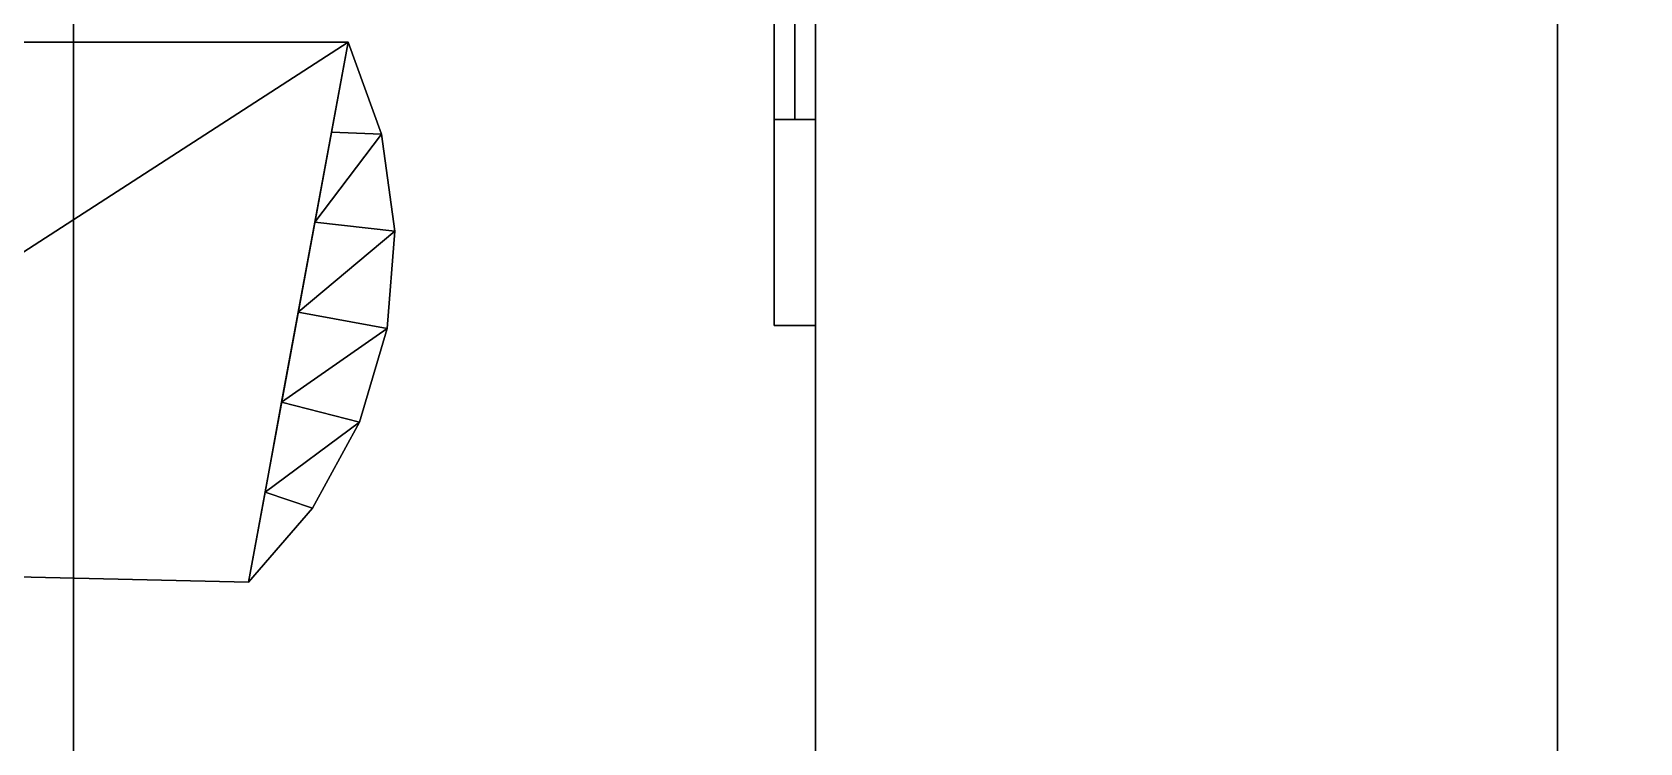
# Model space of a CAD drawing. Extents: x -469 to 3226, y 1395 to 4288.
# Drawn here: x 257.17 to 296.17, y 3425.4 to 3442.64 of the extents above; entities that cross this region are included whole.
import ezdxf

# ---------------------------------------------------------------- set-up
doc = ezdxf.new("R2010")
doc.units = 0
for name, color, linetype in [('LAYER0', 7, 'CONTINUOUS'), ('LAYER1', 7, 'CONTINUOUS'), ('LAYER106', 253, 'CONTINUOUS'), ('LAYER108', 28, 'CONTINUOUS'), ('LAYER109', 253, 'CONTINUOUS'), ('LAYER111', 28, 'CONTINUOUS'), ('LAYER112', 253, 'CONTINUOUS'), ('LAYER114', 28, 'CONTINUOUS'), ('LAYER115', 253, 'CONTINUOUS'), ('LAYER117', 28, 'CONTINUOUS'), ('LAYER118', 253, 'CONTINUOUS'), ('LAYER120', 28, 'CONTINUOUS'), ('LAYER121', 9, 'CONTINUOUS'), ('LAYER338', 9, 'CONTINUOUS'), ('LAYER88', 7, 'CONTINUOUS'), ('LAYER91', 7, 'CONTINUOUS'), ('LAYER98', 7, 'CONTINUOUS')]:
    doc.layers.add(name, color=color, linetype=linetype)

msp = doc.modelspace()

# ---------------------------------------------------------------- linework, layer by layer
at = {"layer": 'LAYER0', "invisible_edges": 1}
for points in [[(3116.174, 4288.024, -5), (-468.8259, 1395.024, -5), (-468.8259, 4288.024, -5), (3116.174, 4288.024, -5)], [(-468.8259, 1395.024, -5), (3116.174, 4288.024, -5), (3116.174, 1395.024, -5), (-468.8259, 1395.024, -5)], [(3116.174, 1395.024), (-468.8259, 4288.024), (-468.8259, 1395.024), (3116.174, 1395.024)], [(-468.8259, 4288.024), (3116.174, 1395.024), (3116.174, 4288.024), (-468.8259, 4288.024)]]:
    msp.add_3dface(points, dxfattribs=at)
at = {"layer": 'LAYER106'}
for points in [[(245.1851, 3429.69, 189.7), (262.4195, 3429.299, 189.7), (264.84, 3442.399, 189.7), (245.1851, 3429.69, 189.7)], [(245.1851, 3429.69, 189.7), (264.84, 3442.399, 189.7), (245.1851, 3442.399, 189.7), (245.1851, 3429.69, 189.7)], [(262.4195, 3429.299, 176.3), (245.1851, 3429.69, 176.3), (264.84, 3442.399, 176.3), (262.4195, 3429.299, 176.3)], [(264.84, 3442.399, 176.3), (245.1851, 3429.69, 176.3), (245.1851, 3442.399, 176.3), (264.84, 3442.399, 176.3)], [(264.84, 3442.399, 176.3), (245.1851, 3442.399, 176.3), (264.84, 3442.399, 189.7), (264.84, 3442.399, 176.3)], [(264.84, 3442.399, 189.7), (245.1851, 3442.399, 176.3), (245.1851, 3442.399, 189.7), (264.84, 3442.399, 189.7)], [(264.84, 3442.399, 189.7), (264.4366, 3440.216, 189.7), (265.6482, 3440.168, 189.7), (264.84, 3442.399, 189.7)], [(264.4366, 3440.216, 176.3), (264.84, 3442.399, 176.3), (265.6482, 3440.168, 176.3), (264.4366, 3440.216, 176.3)], [(264.84, 3442.399, 176.3), (264.84, 3442.399, 189.7), (265.6482, 3440.168, 189.7), (264.84, 3442.399, 176.3)], [(264.84, 3442.399, 176.3), (265.6482, 3440.168, 189.7), (265.6482, 3440.168, 176.3), (264.84, 3442.399, 176.3)], [(265.6482, 3440.168, 189.7), (264.4366, 3440.216, 189.7), (264.0332, 3438.032, 189.7), (265.6482, 3440.168, 189.7)], [(264.4366, 3440.216, 176.3), (265.6482, 3440.168, 176.3), (264.0332, 3438.032, 176.3), (264.4366, 3440.216, 176.3)], [(265.6482, 3440.168, 189.7), (264.0332, 3438.032, 189.7), (265.9685, 3437.816, 189.7), (265.6482, 3440.168, 189.7)], [(264.0332, 3438.032, 176.3), (265.6482, 3440.168, 176.3), (265.9685, 3437.816, 176.3), (264.0332, 3438.032, 176.3)], [(265.6482, 3440.168, 176.3), (265.6482, 3440.168, 189.7), (265.9685, 3437.816, 189.7), (265.6482, 3440.168, 176.3)], [(265.6482, 3440.168, 176.3), (265.9685, 3437.816, 189.7), (265.9685, 3437.816, 176.3), (265.6482, 3440.168, 176.3)], [(265.9685, 3437.816, 189.7), (264.0332, 3438.032, 189.7), (263.6298, 3435.849, 189.7), (265.9685, 3437.816, 189.7)], [(264.0332, 3438.032, 176.3), (265.9685, 3437.816, 176.3), (263.6298, 3435.849, 176.3), (264.0332, 3438.032, 176.3)], [(265.9685, 3437.816, 189.7), (263.6298, 3435.849, 189.7), (265.7867, 3435.45, 189.7), (265.9685, 3437.816, 189.7)], [(263.6298, 3435.849, 176.3), (265.9685, 3437.816, 176.3), (265.7867, 3435.45, 176.3), (263.6298, 3435.849, 176.3)], [(265.9685, 3437.816, 176.3), (265.9685, 3437.816, 189.7), (265.7867, 3435.45, 189.7), (265.9685, 3437.816, 176.3)], [(265.9685, 3437.816, 176.3), (265.7867, 3435.45, 189.7), (265.7867, 3435.45, 176.3), (265.9685, 3437.816, 176.3)], [(265.7867, 3435.45, 189.7), (263.6298, 3435.849, 189.7), (263.2263, 3433.666, 189.7), (265.7867, 3435.45, 189.7)], [(263.6298, 3435.849, 176.3), (265.7867, 3435.45, 176.3), (263.2263, 3433.666, 176.3), (263.6298, 3435.849, 176.3)], [(265.7867, 3435.45, 189.7), (263.2263, 3433.666, 189.7), (265.111, 3433.176, 189.7), (265.7867, 3435.45, 189.7)], [(263.2263, 3433.666, 176.3), (265.7867, 3435.45, 176.3), (265.111, 3433.176, 176.3), (263.2263, 3433.666, 176.3)], [(265.7867, 3435.45, 176.3), (265.7867, 3435.45, 189.7), (265.111, 3433.176, 189.7), (265.7867, 3435.45, 176.3)], [(265.7867, 3435.45, 176.3), (265.111, 3433.176, 189.7), (265.111, 3433.176, 176.3), (265.7867, 3435.45, 176.3)], [(265.111, 3433.176, 189.7), (263.2263, 3433.666, 189.7), (262.8229, 3431.482, 189.7), (265.111, 3433.176, 189.7)], [(263.2263, 3433.666, 176.3), (265.111, 3433.176, 176.3), (262.8229, 3431.482, 176.3), (263.2263, 3433.666, 176.3)], [(265.111, 3433.176, 189.7), (262.8229, 3431.482, 189.7), (263.9716, 3431.094, 189.7), (265.111, 3433.176, 189.7)], [(262.8229, 3431.482, 176.3), (265.111, 3433.176, 176.3), (263.9716, 3431.094, 176.3), (262.8229, 3431.482, 176.3)], [(265.111, 3433.176, 176.3), (265.111, 3433.176, 189.7), (263.9716, 3431.094, 189.7), (265.111, 3433.176, 176.3)], [(265.111, 3433.176, 176.3), (263.9716, 3431.094, 189.7), (263.9716, 3431.094, 176.3), (265.111, 3433.176, 176.3)], [(263.9716, 3431.094, 189.7), (262.8229, 3431.482, 189.7), (262.4195, 3429.299, 189.7), (263.9716, 3431.094, 189.7)], [(262.8229, 3431.482, 176.3), (263.9716, 3431.094, 176.3), (262.4195, 3429.299, 176.3), (262.8229, 3431.482, 176.3)], [(263.9716, 3431.094, 176.3), (263.9716, 3431.094, 189.7), (262.4195, 3429.299, 189.7), (263.9716, 3431.094, 176.3)], [(263.9716, 3431.094, 176.3), (262.4195, 3429.299, 189.7), (262.4195, 3429.299, 176.3), (263.9716, 3431.094, 176.3)], [(262.4195, 3429.299, 176.3), (262.4195, 3429.299, 189.7), (245.1851, 3429.69, 189.7), (262.4195, 3429.299, 176.3)], [(262.4195, 3429.299, 176.3), (245.1851, 3429.69, 189.7), (245.1851, 3429.69, 176.3), (262.4195, 3429.299, 176.3)]]:
    msp.add_3dface(points, dxfattribs=at)
at = {"layer": 'LAYER108'}
for points in [[(275.1741, 3435.524, 162), (275.1741, 3453.524, 162), (275.1741, 3453.524, 162), (275.1741, 3435.524, 162)], [(275.1741, 3435.524, 204), (275.1741, 3453.524, 204), (275.1741, 3453.524, 204), (275.1741, 3435.524, 204)], [(275.1741, 3440.524, 174), (276.1741, 3440.524, 174), (276.1741, 3453.524, 174), (275.1741, 3453.524, 174)], [(275.1741, 3453.524, 162), (276.1741, 3453.524, 162), (276.1741, 3435.524, 162), (275.1741, 3435.524, 162)], [(275.1741, 3440.524, 192), (276.1741, 3440.524, 192), (276.1741, 3453.524, 192), (275.1741, 3453.524, 192)], [(275.1741, 3453.524, 204), (276.1741, 3453.524, 204), (276.1741, 3435.524, 204), (275.1741, 3435.524, 204)], [(276.1741, 3435.524, 162), (276.1741, 3453.524, 162), (276.1741, 3453.524, 204), (276.1741, 3435.524, 204)], [(275.1741, 3440.524, 174), (276.1741, 3440.524, 174), (276.1741, 3440.524, 192), (275.1741, 3440.524, 192)], [(276.1741, 3440.524, 174), (276.1741, 3440.524, 192), (276.1741, 3440.524, 174)], [(275.1741, 3435.524, 204), (276.1741, 3435.524, 204), (275.1741, 3435.524, 204)], [(276.1741, 3435.524, 162), (276.1741, 3435.524, 204), (275.1741, 3435.524, 204), (275.1741, 3435.524, 162)]]:
    msp.add_3dface(points, dxfattribs=at)
for points, invisible_edges in [([(275.1741, 3435.524, 162), (275.1741, 3440.524, 174), (275.1741, 3453.524, 174), (275.1741, 3453.524, 162)], 1), ([(275.1741, 3435.524, 204), (275.1741, 3440.524, 192), (275.1741, 3453.524, 192), (275.1741, 3453.524, 204)], 1), ([(275.6741, 3453.524, 192), (275.6741, 3453.524, 174), (275.6741, 3440.524, 174), (275.6741, 3440.524, 192)], 1), ([(275.1741, 3435.524, 204), (275.1741, 3435.524, 162), (275.1741, 3440.524, 174), (275.1741, 3440.524, 192)], 10)]:
    msp.add_3dface(points, dxfattribs=dict(at, invisible_edges=invisible_edges))
at = {"layer": 'LAYER109'}
for points in [[(245.1851, 3429.69, 713.2), (262.4195, 3429.299, 713.2), (264.84, 3442.399, 713.2), (245.1851, 3429.69, 713.2)], [(245.1851, 3429.69, 713.2), (264.84, 3442.399, 713.2), (245.1851, 3442.399, 713.2), (245.1851, 3429.69, 713.2)], [(262.4195, 3429.299, 699.8), (245.1851, 3429.69, 699.8), (264.84, 3442.399, 699.8), (262.4195, 3429.299, 699.8)], [(264.84, 3442.399, 699.8), (245.1851, 3429.69, 699.8), (245.1851, 3442.399, 699.8), (264.84, 3442.399, 699.8)], [(264.84, 3442.399, 699.8), (245.1851, 3442.399, 699.8), (264.84, 3442.399, 713.2), (264.84, 3442.399, 699.8)], [(264.84, 3442.399, 713.2), (245.1851, 3442.399, 699.8), (245.1851, 3442.399, 713.2), (264.84, 3442.399, 713.2)], [(264.84, 3442.399, 713.2), (264.4366, 3440.216, 713.2), (265.6482, 3440.168, 713.2), (264.84, 3442.399, 713.2)], [(264.4366, 3440.216, 699.8), (264.84, 3442.399, 699.8), (265.6482, 3440.168, 699.8), (264.4366, 3440.216, 699.8)], [(264.84, 3442.399, 699.8), (264.84, 3442.399, 713.2), (265.6482, 3440.168, 713.2), (264.84, 3442.399, 699.8)], [(264.84, 3442.399, 699.8), (265.6482, 3440.168, 713.2), (265.6482, 3440.168, 699.8), (264.84, 3442.399, 699.8)], [(265.6482, 3440.168, 713.2), (264.4366, 3440.216, 713.2), (264.0332, 3438.032, 713.2), (265.6482, 3440.168, 713.2)], [(264.4366, 3440.216, 699.8), (265.6482, 3440.168, 699.8), (264.0332, 3438.032, 699.8), (264.4366, 3440.216, 699.8)], [(265.6482, 3440.168, 713.2), (264.0332, 3438.032, 713.2), (265.9685, 3437.816, 713.2), (265.6482, 3440.168, 713.2)], [(264.0332, 3438.032, 699.8), (265.6482, 3440.168, 699.8), (265.9685, 3437.816, 699.8), (264.0332, 3438.032, 699.8)], [(265.6482, 3440.168, 699.8), (265.6482, 3440.168, 713.2), (265.9685, 3437.816, 713.2), (265.6482, 3440.168, 699.8)], [(265.6482, 3440.168, 699.8), (265.9685, 3437.816, 713.2), (265.9685, 3437.816, 699.8), (265.6482, 3440.168, 699.8)], [(265.9685, 3437.816, 713.2), (264.0332, 3438.032, 713.2), (263.6298, 3435.849, 713.2), (265.9685, 3437.816, 713.2)], [(264.0332, 3438.032, 699.8), (265.9685, 3437.816, 699.8), (263.6298, 3435.849, 699.8), (264.0332, 3438.032, 699.8)], [(265.9685, 3437.816, 713.2), (263.6298, 3435.849, 713.2), (265.7867, 3435.45, 713.2), (265.9685, 3437.816, 713.2)], [(263.6298, 3435.849, 699.8), (265.9685, 3437.816, 699.8), (265.7867, 3435.45, 699.8), (263.6298, 3435.849, 699.8)], [(265.9685, 3437.816, 699.8), (265.9685, 3437.816, 713.2), (265.7867, 3435.45, 713.2), (265.9685, 3437.816, 699.8)], [(265.9685, 3437.816, 699.8), (265.7867, 3435.45, 713.2), (265.7867, 3435.45, 699.8), (265.9685, 3437.816, 699.8)], [(265.7867, 3435.45, 713.2), (263.6298, 3435.849, 713.2), (263.2263, 3433.666, 713.2), (265.7867, 3435.45, 713.2)], [(263.6298, 3435.849, 699.8), (265.7867, 3435.45, 699.8), (263.2263, 3433.666, 699.8), (263.6298, 3435.849, 699.8)], [(265.7867, 3435.45, 713.2), (263.2263, 3433.666, 713.2), (265.111, 3433.176, 713.2), (265.7867, 3435.45, 713.2)], [(263.2263, 3433.666, 699.8), (265.7867, 3435.45, 699.8), (265.111, 3433.176, 699.8), (263.2263, 3433.666, 699.8)], [(265.7867, 3435.45, 699.8), (265.7867, 3435.45, 713.2), (265.111, 3433.176, 713.2), (265.7867, 3435.45, 699.8)], [(265.7867, 3435.45, 699.8), (265.111, 3433.176, 713.2), (265.111, 3433.176, 699.8), (265.7867, 3435.45, 699.8)], [(265.111, 3433.176, 713.2), (263.2263, 3433.666, 713.2), (262.8229, 3431.482, 713.2), (265.111, 3433.176, 713.2)], [(263.2263, 3433.666, 699.8), (265.111, 3433.176, 699.8), (262.8229, 3431.482, 699.8), (263.2263, 3433.666, 699.8)], [(265.111, 3433.176, 713.2), (262.8229, 3431.482, 713.2), (263.9716, 3431.094, 713.2), (265.111, 3433.176, 713.2)], [(262.8229, 3431.482, 699.8), (265.111, 3433.176, 699.8), (263.9716, 3431.094, 699.8), (262.8229, 3431.482, 699.8)], [(265.111, 3433.176, 699.8), (265.111, 3433.176, 713.2), (263.9716, 3431.094, 713.2), (265.111, 3433.176, 699.8)], [(265.111, 3433.176, 699.8), (263.9716, 3431.094, 713.2), (263.9716, 3431.094, 699.8), (265.111, 3433.176, 699.8)], [(263.9716, 3431.094, 713.2), (262.8229, 3431.482, 713.2), (262.4195, 3429.299, 713.2), (263.9716, 3431.094, 713.2)], [(262.8229, 3431.482, 699.8), (263.9716, 3431.094, 699.8), (262.4195, 3429.299, 699.8), (262.8229, 3431.482, 699.8)], [(263.9716, 3431.094, 699.8), (263.9716, 3431.094, 713.2), (262.4195, 3429.299, 713.2), (263.9716, 3431.094, 699.8)], [(263.9716, 3431.094, 699.8), (262.4195, 3429.299, 713.2), (262.4195, 3429.299, 699.8), (263.9716, 3431.094, 699.8)], [(262.4195, 3429.299, 699.8), (262.4195, 3429.299, 713.2), (245.1851, 3429.69, 713.2), (262.4195, 3429.299, 699.8)], [(262.4195, 3429.299, 699.8), (245.1851, 3429.69, 713.2), (245.1851, 3429.69, 699.8), (262.4195, 3429.299, 699.8)]]:
    msp.add_3dface(points, dxfattribs=at)
at = {"layer": 'LAYER111'}
for points in [[(275.1741, 3435.524, 685.5), (275.1741, 3453.524, 685.5), (275.1741, 3453.524, 685.5), (275.1741, 3435.524, 685.5)], [(275.1741, 3435.524, 727.5), (275.1741, 3453.524, 727.5), (275.1741, 3453.524, 727.5), (275.1741, 3435.524, 727.5)], [(275.1741, 3440.524, 697.5), (276.1741, 3440.524, 697.5), (276.1741, 3453.524, 697.5), (275.1741, 3453.524, 697.5)], [(275.1741, 3453.524, 685.5), (276.1741, 3453.524, 685.5), (276.1741, 3435.524, 685.5), (275.1741, 3435.524, 685.5)], [(275.1741, 3440.524, 715.5), (276.1741, 3440.524, 715.5), (276.1741, 3453.524, 715.5), (275.1741, 3453.524, 715.5)], [(275.1741, 3453.524, 727.5), (276.1741, 3453.524, 727.5), (276.1741, 3435.524, 727.5), (275.1741, 3435.524, 727.5)], [(276.1741, 3435.524, 685.5), (276.1741, 3453.524, 685.5), (276.1741, 3453.524, 727.5), (276.1741, 3435.524, 727.5)], [(275.1741, 3440.524, 697.5), (276.1741, 3440.524, 697.5), (276.1741, 3440.524, 715.5), (275.1741, 3440.524, 715.5)], [(276.1741, 3440.524, 697.5), (276.1741, 3440.524, 715.5), (276.1741, 3440.524, 697.5)], [(275.1741, 3435.524, 727.5), (276.1741, 3435.524, 727.5), (275.1741, 3435.524, 727.5)], [(276.1741, 3435.524, 685.5), (276.1741, 3435.524, 727.5), (275.1741, 3435.524, 727.5), (275.1741, 3435.524, 685.5)]]:
    msp.add_3dface(points, dxfattribs=at)
for points, invisible_edges in [([(275.1741, 3435.524, 685.5), (275.1741, 3440.524, 697.5), (275.1741, 3453.524, 697.5), (275.1741, 3453.524, 685.5)], 1), ([(275.1741, 3435.524, 727.5), (275.1741, 3440.524, 715.5), (275.1741, 3453.524, 715.5), (275.1741, 3453.524, 727.5)], 1), ([(275.6741, 3453.524, 715.5), (275.6741, 3453.524, 697.5), (275.6741, 3440.524, 697.5), (275.6741, 3440.524, 715.5)], 1), ([(275.1741, 3435.524, 727.5), (275.1741, 3435.524, 685.5), (275.1741, 3440.524, 697.5), (275.1741, 3440.524, 715.5)], 10)]:
    msp.add_3dface(points, dxfattribs=dict(at, invisible_edges=invisible_edges))
at = {"layer": 'LAYER112'}
for points in [[(245.1851, 3429.69, 1236.7), (262.4195, 3429.299, 1236.7), (264.84, 3442.399, 1236.7), (245.1851, 3429.69, 1236.7)], [(245.1851, 3429.69, 1236.7), (264.84, 3442.399, 1236.7), (245.1851, 3442.399, 1236.7), (245.1851, 3429.69, 1236.7)], [(262.4195, 3429.299, 1223.3), (245.1851, 3429.69, 1223.3), (264.84, 3442.399, 1223.3), (262.4195, 3429.299, 1223.3)], [(264.84, 3442.399, 1223.3), (245.1851, 3429.69, 1223.3), (245.1851, 3442.399, 1223.3), (264.84, 3442.399, 1223.3)], [(264.84, 3442.399, 1223.3), (245.1851, 3442.399, 1223.3), (264.84, 3442.399, 1236.7), (264.84, 3442.399, 1223.3)], [(264.84, 3442.399, 1236.7), (245.1851, 3442.399, 1223.3), (245.1851, 3442.399, 1236.7), (264.84, 3442.399, 1236.7)], [(264.84, 3442.399, 1236.7), (264.4366, 3440.216, 1236.7), (265.6482, 3440.168, 1236.7), (264.84, 3442.399, 1236.7)], [(264.4366, 3440.216, 1223.3), (264.84, 3442.399, 1223.3), (265.6482, 3440.168, 1223.3), (264.4366, 3440.216, 1223.3)], [(264.84, 3442.399, 1223.3), (264.84, 3442.399, 1236.7), (265.6482, 3440.168, 1236.7), (264.84, 3442.399, 1223.3)], [(264.84, 3442.399, 1223.3), (265.6482, 3440.168, 1236.7), (265.6482, 3440.168, 1223.3), (264.84, 3442.399, 1223.3)], [(265.6482, 3440.168, 1236.7), (264.4366, 3440.216, 1236.7), (264.0332, 3438.032, 1236.7), (265.6482, 3440.168, 1236.7)], [(264.4366, 3440.216, 1223.3), (265.6482, 3440.168, 1223.3), (264.0332, 3438.032, 1223.3), (264.4366, 3440.216, 1223.3)], [(265.6482, 3440.168, 1236.7), (264.0332, 3438.032, 1236.7), (265.9685, 3437.816, 1236.7), (265.6482, 3440.168, 1236.7)], [(264.0332, 3438.032, 1223.3), (265.6482, 3440.168, 1223.3), (265.9685, 3437.816, 1223.3), (264.0332, 3438.032, 1223.3)], [(265.6482, 3440.168, 1223.3), (265.6482, 3440.168, 1236.7), (265.9685, 3437.816, 1236.7), (265.6482, 3440.168, 1223.3)], [(265.6482, 3440.168, 1223.3), (265.9685, 3437.816, 1236.7), (265.9685, 3437.816, 1223.3), (265.6482, 3440.168, 1223.3)], [(265.9685, 3437.816, 1236.7), (264.0332, 3438.032, 1236.7), (263.6298, 3435.849, 1236.7), (265.9685, 3437.816, 1236.7)], [(264.0332, 3438.032, 1223.3), (265.9685, 3437.816, 1223.3), (263.6298, 3435.849, 1223.3), (264.0332, 3438.032, 1223.3)], [(265.9685, 3437.816, 1236.7), (263.6298, 3435.849, 1236.7), (265.7867, 3435.45, 1236.7), (265.9685, 3437.816, 1236.7)], [(263.6298, 3435.849, 1223.3), (265.9685, 3437.816, 1223.3), (265.7867, 3435.45, 1223.3), (263.6298, 3435.849, 1223.3)], [(265.9685, 3437.816, 1223.3), (265.9685, 3437.816, 1236.7), (265.7867, 3435.45, 1236.7), (265.9685, 3437.816, 1223.3)], [(265.9685, 3437.816, 1223.3), (265.7867, 3435.45, 1236.7), (265.7867, 3435.45, 1223.3), (265.9685, 3437.816, 1223.3)], [(265.7867, 3435.45, 1236.7), (263.6298, 3435.849, 1236.7), (263.2263, 3433.666, 1236.7), (265.7867, 3435.45, 1236.7)], [(263.6298, 3435.849, 1223.3), (265.7867, 3435.45, 1223.3), (263.2263, 3433.666, 1223.3), (263.6298, 3435.849, 1223.3)], [(265.7867, 3435.45, 1236.7), (263.2263, 3433.666, 1236.7), (265.111, 3433.176, 1236.7), (265.7867, 3435.45, 1236.7)], [(263.2263, 3433.666, 1223.3), (265.7867, 3435.45, 1223.3), (265.111, 3433.176, 1223.3), (263.2263, 3433.666, 1223.3)], [(265.7867, 3435.45, 1223.3), (265.7867, 3435.45, 1236.7), (265.111, 3433.176, 1236.7), (265.7867, 3435.45, 1223.3)], [(265.7867, 3435.45, 1223.3), (265.111, 3433.176, 1236.7), (265.111, 3433.176, 1223.3), (265.7867, 3435.45, 1223.3)], [(265.111, 3433.176, 1236.7), (263.2263, 3433.666, 1236.7), (262.8229, 3431.482, 1236.7), (265.111, 3433.176, 1236.7)], [(263.2263, 3433.666, 1223.3), (265.111, 3433.176, 1223.3), (262.8229, 3431.482, 1223.3), (263.2263, 3433.666, 1223.3)], [(265.111, 3433.176, 1236.7), (262.8229, 3431.482, 1236.7), (263.9716, 3431.094, 1236.7), (265.111, 3433.176, 1236.7)], [(262.8229, 3431.482, 1223.3), (265.111, 3433.176, 1223.3), (263.9716, 3431.094, 1223.3), (262.8229, 3431.482, 1223.3)], [(265.111, 3433.176, 1223.3), (265.111, 3433.176, 1236.7), (263.9716, 3431.094, 1236.7), (265.111, 3433.176, 1223.3)], [(265.111, 3433.176, 1223.3), (263.9716, 3431.094, 1236.7), (263.9716, 3431.094, 1223.3), (265.111, 3433.176, 1223.3)], [(263.9716, 3431.094, 1236.7), (262.8229, 3431.482, 1236.7), (262.4195, 3429.299, 1236.7), (263.9716, 3431.094, 1236.7)], [(262.8229, 3431.482, 1223.3), (263.9716, 3431.094, 1223.3), (262.4195, 3429.299, 1223.3), (262.8229, 3431.482, 1223.3)], [(263.9716, 3431.094, 1223.3), (263.9716, 3431.094, 1236.7), (262.4195, 3429.299, 1236.7), (263.9716, 3431.094, 1223.3)], [(263.9716, 3431.094, 1223.3), (262.4195, 3429.299, 1236.7), (262.4195, 3429.299, 1223.3), (263.9716, 3431.094, 1223.3)], [(262.4195, 3429.299, 1223.3), (262.4195, 3429.299, 1236.7), (245.1851, 3429.69, 1236.7), (262.4195, 3429.299, 1223.3)], [(262.4195, 3429.299, 1223.3), (245.1851, 3429.69, 1236.7), (245.1851, 3429.69, 1223.3), (262.4195, 3429.299, 1223.3)]]:
    msp.add_3dface(points, dxfattribs=at)
at = {"layer": 'LAYER114'}
for points in [[(275.1741, 3435.524, 1209), (275.1741, 3453.524, 1209), (275.1741, 3453.524, 1209), (275.1741, 3435.524, 1209)], [(275.1741, 3435.524, 1251), (275.1741, 3453.524, 1251), (275.1741, 3453.524, 1251), (275.1741, 3435.524, 1251)], [(275.1741, 3440.524, 1221), (276.1741, 3440.524, 1221), (276.1741, 3453.524, 1221), (275.1741, 3453.524, 1221)], [(275.1741, 3453.524, 1209), (276.1741, 3453.524, 1209), (276.1741, 3435.524, 1209), (275.1741, 3435.524, 1209)], [(275.1741, 3440.524, 1239), (276.1741, 3440.524, 1239), (276.1741, 3453.524, 1239), (275.1741, 3453.524, 1239)], [(275.1741, 3453.524, 1251), (276.1741, 3453.524, 1251), (276.1741, 3435.524, 1251), (275.1741, 3435.524, 1251)], [(276.1741, 3435.524, 1209), (276.1741, 3453.524, 1209), (276.1741, 3453.524, 1251), (276.1741, 3435.524, 1251)], [(275.1741, 3440.524, 1221), (276.1741, 3440.524, 1221), (276.1741, 3440.524, 1239), (275.1741, 3440.524, 1239)], [(276.1741, 3440.524, 1221), (276.1741, 3440.524, 1239), (276.1741, 3440.524, 1221)], [(275.1741, 3435.524, 1251), (276.1741, 3435.524, 1251), (275.1741, 3435.524, 1251)], [(276.1741, 3435.524, 1209), (276.1741, 3435.524, 1251), (275.1741, 3435.524, 1251), (275.1741, 3435.524, 1209)]]:
    msp.add_3dface(points, dxfattribs=at)
for points, invisible_edges in [([(275.1741, 3435.524, 1209), (275.1741, 3440.524, 1221), (275.1741, 3453.524, 1221), (275.1741, 3453.524, 1209)], 1), ([(275.1741, 3435.524, 1251), (275.1741, 3440.524, 1239), (275.1741, 3453.524, 1239), (275.1741, 3453.524, 1251)], 1), ([(275.6741, 3453.524, 1239), (275.6741, 3453.524, 1221), (275.6741, 3440.524, 1221), (275.6741, 3440.524, 1239)], 1), ([(275.1741, 3435.524, 1251), (275.1741, 3435.524, 1209), (275.1741, 3440.524, 1221), (275.1741, 3440.524, 1239)], 10)]:
    msp.add_3dface(points, dxfattribs=dict(at, invisible_edges=invisible_edges))
at = {"layer": 'LAYER115'}
for points in [[(245.1851, 3429.69, 1760.2), (262.4195, 3429.299, 1760.2), (264.84, 3442.399, 1760.2), (245.1851, 3429.69, 1760.2)], [(245.1851, 3429.69, 1760.2), (264.84, 3442.399, 1760.2), (245.1851, 3442.399, 1760.2), (245.1851, 3429.69, 1760.2)], [(262.4195, 3429.299, 1746.8), (245.1851, 3429.69, 1746.8), (264.84, 3442.399, 1746.8), (262.4195, 3429.299, 1746.8)], [(264.84, 3442.399, 1746.8), (245.1851, 3429.69, 1746.8), (245.1851, 3442.399, 1746.8), (264.84, 3442.399, 1746.8)], [(264.84, 3442.399, 1746.8), (245.1851, 3442.399, 1746.8), (264.84, 3442.399, 1760.2), (264.84, 3442.399, 1746.8)], [(264.84, 3442.399, 1760.2), (245.1851, 3442.399, 1746.8), (245.1851, 3442.399, 1760.2), (264.84, 3442.399, 1760.2)], [(264.84, 3442.399, 1760.2), (264.4366, 3440.216, 1760.2), (265.6482, 3440.168, 1760.2), (264.84, 3442.399, 1760.2)], [(264.4366, 3440.216, 1746.8), (264.84, 3442.399, 1746.8), (265.6482, 3440.168, 1746.8), (264.4366, 3440.216, 1746.8)], [(264.84, 3442.399, 1746.8), (264.84, 3442.399, 1760.2), (265.6482, 3440.168, 1760.2), (264.84, 3442.399, 1746.8)], [(264.84, 3442.399, 1746.8), (265.6482, 3440.168, 1760.2), (265.6482, 3440.168, 1746.8), (264.84, 3442.399, 1746.8)], [(265.6482, 3440.168, 1760.2), (264.4366, 3440.216, 1760.2), (264.0332, 3438.032, 1760.2), (265.6482, 3440.168, 1760.2)], [(264.4366, 3440.216, 1746.8), (265.6482, 3440.168, 1746.8), (264.0332, 3438.032, 1746.8), (264.4366, 3440.216, 1746.8)], [(265.6482, 3440.168, 1760.2), (264.0332, 3438.032, 1760.2), (265.9685, 3437.816, 1760.2), (265.6482, 3440.168, 1760.2)], [(264.0332, 3438.032, 1746.8), (265.6482, 3440.168, 1746.8), (265.9685, 3437.816, 1746.8), (264.0332, 3438.032, 1746.8)], [(265.6482, 3440.168, 1746.8), (265.6482, 3440.168, 1760.2), (265.9685, 3437.816, 1760.2), (265.6482, 3440.168, 1746.8)], [(265.6482, 3440.168, 1746.8), (265.9685, 3437.816, 1760.2), (265.9685, 3437.816, 1746.8), (265.6482, 3440.168, 1746.8)], [(265.9685, 3437.816, 1760.2), (264.0332, 3438.032, 1760.2), (263.6298, 3435.849, 1760.2), (265.9685, 3437.816, 1760.2)], [(264.0332, 3438.032, 1746.8), (265.9685, 3437.816, 1746.8), (263.6298, 3435.849, 1746.8), (264.0332, 3438.032, 1746.8)], [(265.9685, 3437.816, 1760.2), (263.6298, 3435.849, 1760.2), (265.7867, 3435.45, 1760.2), (265.9685, 3437.816, 1760.2)], [(263.6298, 3435.849, 1746.8), (265.9685, 3437.816, 1746.8), (265.7867, 3435.45, 1746.8), (263.6298, 3435.849, 1746.8)], [(265.9685, 3437.816, 1746.8), (265.9685, 3437.816, 1760.2), (265.7867, 3435.45, 1760.2), (265.9685, 3437.816, 1746.8)], [(265.9685, 3437.816, 1746.8), (265.7867, 3435.45, 1760.2), (265.7867, 3435.45, 1746.8), (265.9685, 3437.816, 1746.8)], [(265.7867, 3435.45, 1760.2), (263.6298, 3435.849, 1760.2), (263.2263, 3433.666, 1760.2), (265.7867, 3435.45, 1760.2)], [(263.6298, 3435.849, 1746.8), (265.7867, 3435.45, 1746.8), (263.2263, 3433.666, 1746.8), (263.6298, 3435.849, 1746.8)], [(265.7867, 3435.45, 1760.2), (263.2263, 3433.666, 1760.2), (265.111, 3433.176, 1760.2), (265.7867, 3435.45, 1760.2)], [(263.2263, 3433.666, 1746.8), (265.7867, 3435.45, 1746.8), (265.111, 3433.176, 1746.8), (263.2263, 3433.666, 1746.8)], [(265.7867, 3435.45, 1746.8), (265.7867, 3435.45, 1760.2), (265.111, 3433.176, 1760.2), (265.7867, 3435.45, 1746.8)], [(265.7867, 3435.45, 1746.8), (265.111, 3433.176, 1760.2), (265.111, 3433.176, 1746.8), (265.7867, 3435.45, 1746.8)], [(265.111, 3433.176, 1760.2), (263.2263, 3433.666, 1760.2), (262.8229, 3431.482, 1760.2), (265.111, 3433.176, 1760.2)], [(263.2263, 3433.666, 1746.8), (265.111, 3433.176, 1746.8), (262.8229, 3431.482, 1746.8), (263.2263, 3433.666, 1746.8)], [(265.111, 3433.176, 1760.2), (262.8229, 3431.482, 1760.2), (263.9716, 3431.094, 1760.2), (265.111, 3433.176, 1760.2)], [(262.8229, 3431.482, 1746.8), (265.111, 3433.176, 1746.8), (263.9716, 3431.094, 1746.8), (262.8229, 3431.482, 1746.8)], [(265.111, 3433.176, 1746.8), (265.111, 3433.176, 1760.2), (263.9716, 3431.094, 1760.2), (265.111, 3433.176, 1746.8)], [(265.111, 3433.176, 1746.8), (263.9716, 3431.094, 1760.2), (263.9716, 3431.094, 1746.8), (265.111, 3433.176, 1746.8)], [(263.9716, 3431.094, 1760.2), (262.8229, 3431.482, 1760.2), (262.4195, 3429.299, 1760.2), (263.9716, 3431.094, 1760.2)], [(262.8229, 3431.482, 1746.8), (263.9716, 3431.094, 1746.8), (262.4195, 3429.299, 1746.8), (262.8229, 3431.482, 1746.8)], [(263.9716, 3431.094, 1746.8), (263.9716, 3431.094, 1760.2), (262.4195, 3429.299, 1760.2), (263.9716, 3431.094, 1746.8)], [(263.9716, 3431.094, 1746.8), (262.4195, 3429.299, 1760.2), (262.4195, 3429.299, 1746.8), (263.9716, 3431.094, 1746.8)], [(262.4195, 3429.299, 1746.8), (262.4195, 3429.299, 1760.2), (245.1851, 3429.69, 1760.2), (262.4195, 3429.299, 1746.8)], [(262.4195, 3429.299, 1746.8), (245.1851, 3429.69, 1760.2), (245.1851, 3429.69, 1746.8), (262.4195, 3429.299, 1746.8)]]:
    msp.add_3dface(points, dxfattribs=at)
at = {"layer": 'LAYER117'}
for points in [[(275.1741, 3435.524, 1732.5), (275.1741, 3453.524, 1732.5), (275.1741, 3453.524, 1732.5), (275.1741, 3435.524, 1732.5)], [(275.1741, 3435.524, 1774.5), (275.1741, 3453.524, 1774.5), (275.1741, 3453.524, 1774.5), (275.1741, 3435.524, 1774.5)], [(275.1741, 3440.524, 1744.5), (276.1741, 3440.524, 1744.5), (276.1741, 3453.524, 1744.5), (275.1741, 3453.524, 1744.5)], [(275.1741, 3453.524, 1732.5), (276.1741, 3453.524, 1732.5), (276.1741, 3435.524, 1732.5), (275.1741, 3435.524, 1732.5)], [(275.1741, 3440.524, 1762.5), (276.1741, 3440.524, 1762.5), (276.1741, 3453.524, 1762.5), (275.1741, 3453.524, 1762.5)], [(275.1741, 3453.524, 1774.5), (276.1741, 3453.524, 1774.5), (276.1741, 3435.524, 1774.5), (275.1741, 3435.524, 1774.5)], [(276.1741, 3435.524, 1732.5), (276.1741, 3453.524, 1732.5), (276.1741, 3453.524, 1774.5), (276.1741, 3435.524, 1774.5)], [(275.1741, 3440.524, 1744.5), (276.1741, 3440.524, 1744.5), (276.1741, 3440.524, 1762.5), (275.1741, 3440.524, 1762.5)], [(276.1741, 3440.524, 1744.5), (276.1741, 3440.524, 1762.5), (276.1741, 3440.524, 1744.5)], [(275.1741, 3435.524, 1774.5), (276.1741, 3435.524, 1774.5), (275.1741, 3435.524, 1774.5)], [(276.1741, 3435.524, 1732.5), (276.1741, 3435.524, 1774.5), (275.1741, 3435.524, 1774.5), (275.1741, 3435.524, 1732.5)]]:
    msp.add_3dface(points, dxfattribs=at)
for points, invisible_edges in [([(275.1741, 3435.524, 1732.5), (275.1741, 3440.524, 1744.5), (275.1741, 3453.524, 1744.5), (275.1741, 3453.524, 1732.5)], 1), ([(275.1741, 3435.524, 1774.5), (275.1741, 3440.524, 1762.5), (275.1741, 3453.524, 1762.5), (275.1741, 3453.524, 1774.5)], 1), ([(275.6741, 3453.524, 1762.5), (275.6741, 3453.524, 1744.5), (275.6741, 3440.524, 1744.5), (275.6741, 3440.524, 1762.5)], 1), ([(275.1741, 3435.524, 1774.5), (275.1741, 3435.524, 1732.5), (275.1741, 3440.524, 1744.5), (275.1741, 3440.524, 1762.5)], 10)]:
    msp.add_3dface(points, dxfattribs=dict(at, invisible_edges=invisible_edges))
at = {"layer": 'LAYER118'}
for points in [[(245.1851, 3429.69, 2283.7), (262.4195, 3429.299, 2283.7), (264.84, 3442.399, 2283.7), (245.1851, 3429.69, 2283.7)], [(245.1851, 3429.69, 2283.7), (264.84, 3442.399, 2283.7), (245.1851, 3442.399, 2283.7), (245.1851, 3429.69, 2283.7)], [(262.4195, 3429.299, 2270.3), (245.1851, 3429.69, 2270.3), (264.84, 3442.399, 2270.3), (262.4195, 3429.299, 2270.3)], [(264.84, 3442.399, 2270.3), (245.1851, 3429.69, 2270.3), (245.1851, 3442.399, 2270.3), (264.84, 3442.399, 2270.3)], [(264.84, 3442.399, 2270.3), (245.1851, 3442.399, 2270.3), (264.84, 3442.399, 2283.7), (264.84, 3442.399, 2270.3)], [(264.84, 3442.399, 2283.7), (245.1851, 3442.399, 2270.3), (245.1851, 3442.399, 2283.7), (264.84, 3442.399, 2283.7)], [(264.84, 3442.399, 2283.7), (264.4366, 3440.216, 2283.7), (265.6482, 3440.168, 2283.7), (264.84, 3442.399, 2283.7)], [(264.4366, 3440.216, 2270.3), (264.84, 3442.399, 2270.3), (265.6482, 3440.168, 2270.3), (264.4366, 3440.216, 2270.3)], [(264.84, 3442.399, 2270.3), (264.84, 3442.399, 2283.7), (265.6482, 3440.168, 2283.7), (264.84, 3442.399, 2270.3)], [(264.84, 3442.399, 2270.3), (265.6482, 3440.168, 2283.7), (265.6482, 3440.168, 2270.3), (264.84, 3442.399, 2270.3)], [(265.6482, 3440.168, 2283.7), (264.4366, 3440.216, 2283.7), (264.0332, 3438.032, 2283.7), (265.6482, 3440.168, 2283.7)], [(264.4366, 3440.216, 2270.3), (265.6482, 3440.168, 2270.3), (264.0332, 3438.032, 2270.3), (264.4366, 3440.216, 2270.3)], [(265.6482, 3440.168, 2283.7), (264.0332, 3438.032, 2283.7), (265.9685, 3437.816, 2283.7), (265.6482, 3440.168, 2283.7)], [(264.0332, 3438.032, 2270.3), (265.6482, 3440.168, 2270.3), (265.9685, 3437.816, 2270.3), (264.0332, 3438.032, 2270.3)], [(265.6482, 3440.168, 2270.3), (265.6482, 3440.168, 2283.7), (265.9685, 3437.816, 2283.7), (265.6482, 3440.168, 2270.3)], [(265.6482, 3440.168, 2270.3), (265.9685, 3437.816, 2283.7), (265.9685, 3437.816, 2270.3), (265.6482, 3440.168, 2270.3)], [(265.9685, 3437.816, 2283.7), (264.0332, 3438.032, 2283.7), (263.6298, 3435.849, 2283.7), (265.9685, 3437.816, 2283.7)], [(264.0332, 3438.032, 2270.3), (265.9685, 3437.816, 2270.3), (263.6298, 3435.849, 2270.3), (264.0332, 3438.032, 2270.3)], [(265.9685, 3437.816, 2283.7), (263.6298, 3435.849, 2283.7), (265.7867, 3435.45, 2283.7), (265.9685, 3437.816, 2283.7)], [(263.6298, 3435.849, 2270.3), (265.9685, 3437.816, 2270.3), (265.7867, 3435.45, 2270.3), (263.6298, 3435.849, 2270.3)], [(265.9685, 3437.816, 2270.3), (265.9685, 3437.816, 2283.7), (265.7867, 3435.45, 2283.7), (265.9685, 3437.816, 2270.3)], [(265.9685, 3437.816, 2270.3), (265.7867, 3435.45, 2283.7), (265.7867, 3435.45, 2270.3), (265.9685, 3437.816, 2270.3)], [(265.7867, 3435.45, 2283.7), (263.6298, 3435.849, 2283.7), (263.2263, 3433.666, 2283.7), (265.7867, 3435.45, 2283.7)], [(263.6298, 3435.849, 2270.3), (265.7867, 3435.45, 2270.3), (263.2263, 3433.666, 2270.3), (263.6298, 3435.849, 2270.3)], [(265.7867, 3435.45, 2283.7), (263.2263, 3433.666, 2283.7), (265.111, 3433.176, 2283.7), (265.7867, 3435.45, 2283.7)], [(263.2263, 3433.666, 2270.3), (265.7867, 3435.45, 2270.3), (265.111, 3433.176, 2270.3), (263.2263, 3433.666, 2270.3)], [(265.7867, 3435.45, 2270.3), (265.7867, 3435.45, 2283.7), (265.111, 3433.176, 2283.7), (265.7867, 3435.45, 2270.3)], [(265.7867, 3435.45, 2270.3), (265.111, 3433.176, 2283.7), (265.111, 3433.176, 2270.3), (265.7867, 3435.45, 2270.3)], [(265.111, 3433.176, 2283.7), (263.2263, 3433.666, 2283.7), (262.8229, 3431.482, 2283.7), (265.111, 3433.176, 2283.7)], [(263.2263, 3433.666, 2270.3), (265.111, 3433.176, 2270.3), (262.8229, 3431.482, 2270.3), (263.2263, 3433.666, 2270.3)], [(265.111, 3433.176, 2283.7), (262.8229, 3431.482, 2283.7), (263.9716, 3431.094, 2283.7), (265.111, 3433.176, 2283.7)], [(262.8229, 3431.482, 2270.3), (265.111, 3433.176, 2270.3), (263.9716, 3431.094, 2270.3), (262.8229, 3431.482, 2270.3)], [(265.111, 3433.176, 2270.3), (265.111, 3433.176, 2283.7), (263.9716, 3431.094, 2283.7), (265.111, 3433.176, 2270.3)], [(265.111, 3433.176, 2270.3), (263.9716, 3431.094, 2283.7), (263.9716, 3431.094, 2270.3), (265.111, 3433.176, 2270.3)], [(263.9716, 3431.094, 2283.7), (262.8229, 3431.482, 2283.7), (262.4195, 3429.299, 2283.7), (263.9716, 3431.094, 2283.7)], [(262.8229, 3431.482, 2270.3), (263.9716, 3431.094, 2270.3), (262.4195, 3429.299, 2270.3), (262.8229, 3431.482, 2270.3)], [(263.9716, 3431.094, 2270.3), (263.9716, 3431.094, 2283.7), (262.4195, 3429.299, 2283.7), (263.9716, 3431.094, 2270.3)], [(263.9716, 3431.094, 2270.3), (262.4195, 3429.299, 2283.7), (262.4195, 3429.299, 2270.3), (263.9716, 3431.094, 2270.3)], [(262.4195, 3429.299, 2270.3), (262.4195, 3429.299, 2283.7), (245.1851, 3429.69, 2283.7), (262.4195, 3429.299, 2270.3)], [(262.4195, 3429.299, 2270.3), (245.1851, 3429.69, 2283.7), (245.1851, 3429.69, 2270.3), (262.4195, 3429.299, 2270.3)]]:
    msp.add_3dface(points, dxfattribs=at)
at = {"layer": 'LAYER120'}
for points in [[(275.1741, 3435.524, 2256), (275.1741, 3453.524, 2256), (275.1741, 3453.524, 2256), (275.1741, 3435.524, 2256)], [(275.1741, 3435.524, 2298), (275.1741, 3453.524, 2298), (275.1741, 3453.524, 2298), (275.1741, 3435.524, 2298)], [(275.1741, 3440.524, 2268), (276.1741, 3440.524, 2268), (276.1741, 3453.524, 2268), (275.1741, 3453.524, 2268)], [(275.1741, 3453.524, 2256), (276.1741, 3453.524, 2256), (276.1741, 3435.524, 2256), (275.1741, 3435.524, 2256)], [(275.1741, 3440.524, 2286), (276.1741, 3440.524, 2286), (276.1741, 3453.524, 2286), (275.1741, 3453.524, 2286)], [(275.1741, 3453.524, 2298), (276.1741, 3453.524, 2298), (276.1741, 3435.524, 2298), (275.1741, 3435.524, 2298)], [(276.1741, 3435.524, 2256), (276.1741, 3453.524, 2256), (276.1741, 3453.524, 2298), (276.1741, 3435.524, 2298)], [(275.1741, 3440.524, 2268), (276.1741, 3440.524, 2268), (276.1741, 3440.524, 2286), (275.1741, 3440.524, 2286)], [(276.1741, 3440.524, 2268), (276.1741, 3440.524, 2286), (276.1741, 3440.524, 2268)], [(275.1741, 3435.524, 2298), (276.1741, 3435.524, 2298), (275.1741, 3435.524, 2298)], [(276.1741, 3435.524, 2256), (276.1741, 3435.524, 2298), (275.1741, 3435.524, 2298), (275.1741, 3435.524, 2256)]]:
    msp.add_3dface(points, dxfattribs=at)
for points, invisible_edges in [([(275.1741, 3435.524, 2256), (275.1741, 3440.524, 2268), (275.1741, 3453.524, 2268), (275.1741, 3453.524, 2256)], 1), ([(275.1741, 3435.524, 2298), (275.1741, 3440.524, 2286), (275.1741, 3453.524, 2286), (275.1741, 3453.524, 2298)], 1), ([(275.6741, 3453.524, 2286), (275.6741, 3453.524, 2268), (275.6741, 3440.524, 2268), (275.6741, 3440.524, 2286)], 1), ([(275.1741, 3435.524, 2298), (275.1741, 3435.524, 2256), (275.1741, 3440.524, 2268), (275.1741, 3440.524, 2286)], 10)]:
    msp.add_3dface(points, dxfattribs=dict(at, invisible_edges=invisible_edges))
at = {"layer": 'LAYER121', "invisible_edges": 1}
for points in [[(276.1741, 3056.194, 2377), (276.1741, 3473.024, 83), (276.1741, 3056.194, 83), (276.1741, 3056.194, 2377)], [(276.1741, 3473.024, 83), (276.1741, 3056.194, 2377), (276.1741, 3473.024, 2377), (276.1741, 3473.024, 83)], [(294.1741, 3056.194, 83), (276.1741, 3473.024, 83), (294.1741, 3473.024, 83), (294.1741, 3056.194, 83)], [(276.1741, 3473.024, 83), (294.1741, 3056.194, 83), (276.1741, 3056.194, 83), (276.1741, 3473.024, 83)], [(276.1741, 3056.194, 2377), (294.1741, 3473.024, 2377), (276.1741, 3473.024, 2377), (276.1741, 3056.194, 2377)], [(294.1741, 3473.024, 2377), (276.1741, 3056.194, 2377), (294.1741, 3056.194, 2377), (294.1741, 3473.024, 2377)], [(294.1741, 3473.024, 2377), (294.1741, 3056.194, 83), (294.1741, 3473.024, 83), (294.1741, 3473.024, 2377)], [(294.1741, 3056.194, 83), (294.1741, 3473.024, 2377), (294.1741, 3056.194, 2377), (294.1741, 3056.194, 83)]]:
    msp.add_3dface(points, dxfattribs=at)
at = {"layer": 'LAYER338', "invisible_edges": 1}
for points in [[(258.1741, 3600.524, 2440), (258.1741, 2082.524, 2380), (258.1741, 2082.524, 2440), (258.1741, 3600.524, 2440)], [(258.1741, 2082.524, 2380), (258.1741, 3600.524, 2440), (258.1741, 3600.524, 2380), (258.1741, 2082.524, 2380)], [(276.1741, 3600.524, 2380), (258.1741, 2082.524, 2380), (258.1741, 3600.524, 2380), (276.1741, 3600.524, 2380)], [(258.1741, 2082.524, 2380), (276.1741, 3600.524, 2380), (276.1741, 2082.524, 2380), (258.1741, 2082.524, 2380)], [(276.1741, 2082.524, 2440), (258.1741, 3600.524, 2440), (258.1741, 2082.524, 2440), (276.1741, 2082.524, 2440)], [(258.1741, 3600.524, 2440), (276.1741, 2082.524, 2440), (276.1741, 3600.524, 2440), (258.1741, 3600.524, 2440)], [(276.1741, 3600.524, 2380), (276.1741, 2082.524, 2440), (276.1741, 2082.524, 2380), (276.1741, 3600.524, 2380)], [(276.1741, 2082.524, 2440), (276.1741, 3600.524, 2380), (276.1741, 3600.524, 2440), (276.1741, 2082.524, 2440)]]:
    msp.add_3dface(points, dxfattribs=at)
at = {"layer": 'LAYER88', "invisible_edges": 1}
for points in [[(-303.8259, 3063.694, 2379), (276.1741, 3457.024, 2379), (-303.8259, 3457.024, 2379), (-303.8259, 3063.694, 2379)], [(276.1741, 3457.024, 2379), (-303.8259, 3063.694, 2379), (276.1741, 3063.694, 2379), (276.1741, 3457.024, 2379)], [(276.1741, 3063.694, 2361), (-303.8259, 3457.024, 2361), (276.1741, 3457.024, 2361), (276.1741, 3063.694, 2361)], [(-303.8259, 3457.024, 2361), (276.1741, 3063.694, 2361), (-303.8259, 3063.694, 2361), (-303.8259, 3457.024, 2361)], [(276.1741, 3063.694, 2361), (276.1741, 3457.024, 2379), (276.1741, 3063.694, 2379), (276.1741, 3063.694, 2361)], [(276.1741, 3457.024, 2379), (276.1741, 3063.694, 2361), (276.1741, 3457.024, 2361), (276.1741, 3457.024, 2379)]]:
    msp.add_3dface(points, dxfattribs=at)
at = {"layer": 'LAYER91', "invisible_edges": 1}
for points in [[(-279.2259, 3063.694, 2034), (276.1741, 3457.024, 2034), (-279.2259, 3457.024, 2034), (-279.2259, 3063.694, 2034)], [(276.1741, 3457.024, 2034), (-279.2259, 3063.694, 2034), (276.1741, 3063.694, 2034), (276.1741, 3457.024, 2034)], [(276.1741, 3063.694, 2016), (-279.2259, 3457.024, 2016), (276.1741, 3457.024, 2016), (276.1741, 3063.694, 2016)], [(-279.2259, 3457.024, 2016), (276.1741, 3063.694, 2016), (-279.2259, 3063.694, 2016), (-279.2259, 3457.024, 2016)], [(276.1741, 3063.694, 2016), (276.1741, 3457.024, 2034), (276.1741, 3063.694, 2034), (276.1741, 3063.694, 2016)], [(276.1741, 3457.024, 2034), (276.1741, 3063.694, 2016), (276.1741, 3457.024, 2016), (276.1741, 3457.024, 2034)]]:
    msp.add_3dface(points, dxfattribs=at)
at = {"layer": 'LAYER98', "invisible_edges": 1}
for points in [[(-303.8259, 3457.024, 80), (276.1741, 3063.694, 80), (-303.8259, 3063.694, 80), (-303.8259, 3457.024, 80)], [(276.1741, 3063.694, 80), (-303.8259, 3457.024, 80), (276.1741, 3457.024, 80), (276.1741, 3063.694, 80)], [(276.1741, 3457.024, 98), (-303.8259, 3063.694, 98), (276.1741, 3063.694, 98), (276.1741, 3457.024, 98)], [(-303.8259, 3063.694, 98), (276.1741, 3457.024, 98), (-303.8259, 3457.024, 98), (-303.8259, 3063.694, 98)], [(276.1741, 3457.024, 98), (276.1741, 3063.694, 80), (276.1741, 3457.024, 80), (276.1741, 3457.024, 98)], [(276.1741, 3063.694, 80), (276.1741, 3457.024, 98), (276.1741, 3063.694, 98), (276.1741, 3063.694, 80)]]:
    msp.add_3dface(points, dxfattribs=at)

# ---------------------------------------------------------------- meshes
at = {"layer": 'LAYER1'}
mesh = msp.add_polymesh((5, 2), dxfattribs=at)
for k, corner in enumerate([(2966.174, 1545.024, 2430), (2966.174, 4138.024, 2430), (-318.8259, 1545.024, 2430), (2966.174, 1545.024, 2430), (-318.8259, 4138.024, 2430), (-318.8259, 1545.024, 2430), (2966.174, 4138.024, 2430), (-318.8259, 4138.024, 2430), (3116.174, 4288.024, 2430), (-468.8259, 4288.024, 2430)]):
    mesh.set_mesh_vertex(divmod(k, 2), corner)

doc.saveas('drawing.dxf')
